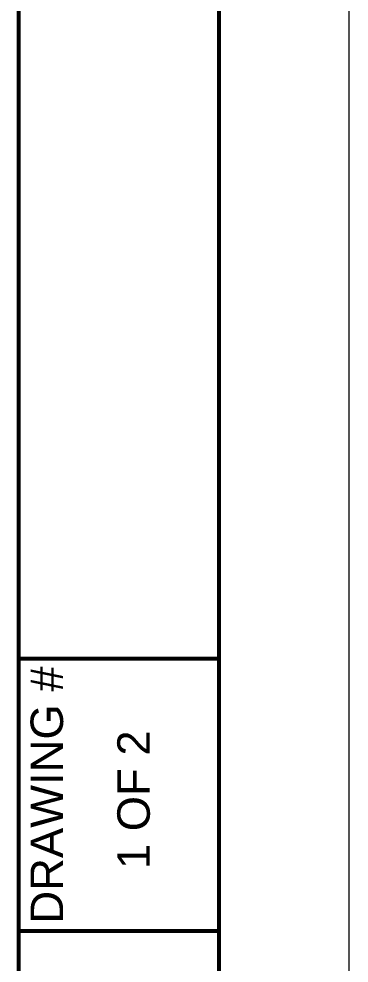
# Model space of a CAD drawing. Header units: inches. Extents: x -4443104 to -4439086, y 793046 to 798506.
# Drawn here: x -4441498.2 to -4441376.2, y 793559.1 to 793907.9 of the extents above; entities that cross this region are included whole.
import ezdxf
from ezdxf.enums import TextEntityAlignment as Align

# ---------------------------------------------------------------- set-up
doc = ezdxf.new("R2010")
doc.units = ezdxf.units.IN
doc.header["$MEASUREMENT"] = 0
doc.layers.add('Level 1', color=7, linetype='Continuous', lineweight=0)
doc.layers.add('Level 3', color=7, linetype='Continuous', lineweight=0)
doc.styles.add('Style-Arial', font='arial.ttf')

msp = doc.modelspace()

# ---------------------------------------------------------------- linework, layer by layer
at = {"layer": 'Level 1', "color": 7, "linetype": 'Continuous', "lineweight": 0}
msp.add_line((-4441376.1998, 793064.7658), (-4441376.1998, 794216.7658), dxfattribs=at)
at = {"layer": 'Level 1', "color": 7, "linetype": 'Continuous', "lineweight": 53}
for p, q in [((-4441498.1998, 793088.7658), (-4441498.1998, 794192.7658)), ((-4441424.1998, 793088.7658), (-4441424.1998, 794192.7658)), ((-4441498.1998, 793671.671), (-4441424.1998, 793671.671)), ((-4441498.1998, 793571.0158), (-4441424.1998, 793571.0158))]:
    msp.add_line(p, q, dxfattribs=at)

# ---------------------------------------------------------------- texts
at = {"layer": 'Level 3', "color": 7, "linetype": 'Continuous', "lineweight": 13, "style": 'Style-Arial'}
msp.add_text('DRAWING #', height=12, rotation=90, dxfattribs=at).set_placement((-4441487.8773, 793621.2245), align=Align.MIDDLE_CENTER)
at = {"layer": 'Level 3', "color": 120, "linetype": 'Continuous', "lineweight": 13, "style": 'Style-Arial'}
msp.add_text('1 OF 2', height=12, rotation=90, dxfattribs=at).set_placement((-4441449.8409, 793593.8626))

doc.saveas('drawing.dxf')
